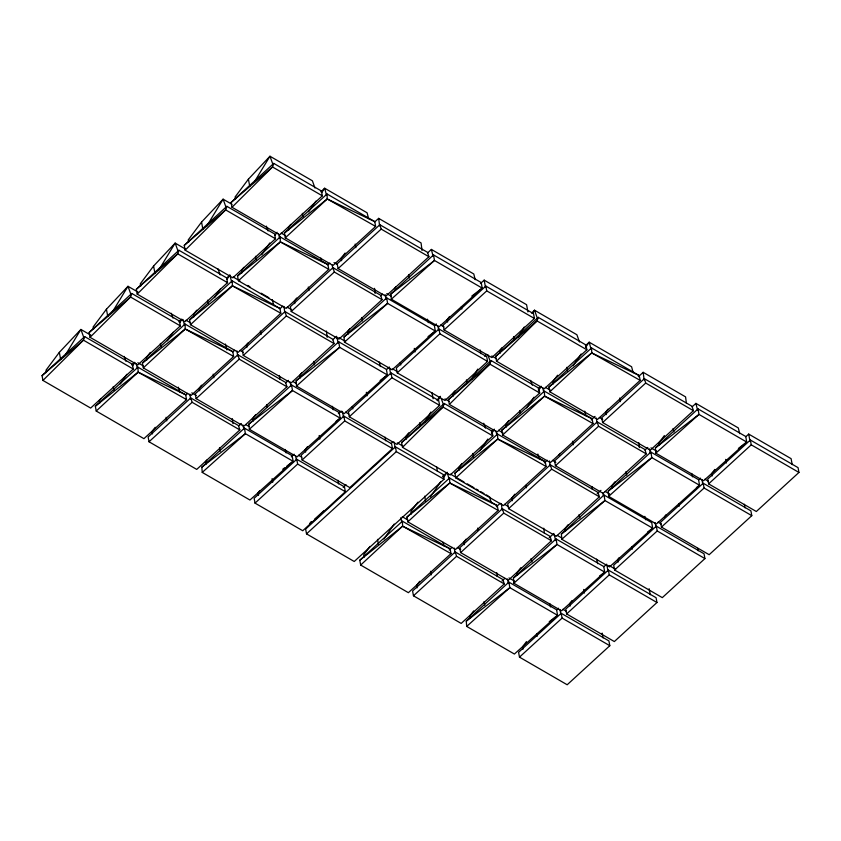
<?xml version="1.0" encoding="UTF-8"?>
<svg xmlns="http://www.w3.org/2000/svg" width="841" height="841" viewBox="0 0 841 841"><rect width="100%" height="100%" fill="white"/><g stroke="black" fill="none" stroke-linecap="round" stroke-linejoin="round"><path stroke-width="1.26" d="M84.678 336.6L83.448 340.174L42.944 380.447L90.649 408.074L133.277 369.031L132.384 364.227L84.678 336.6L42.05 375.643L42.944 380.447M131.774 293.456L130.544 297.031L90.04 337.304L137.745 364.931L180.363 325.887L179.48 321.083L131.774 293.456L89.146 332.5L90.04 337.304M178.933 250.261L177.703 253.835L137.199 294.108L184.904 321.735L227.533 282.681L226.639 277.877L178.933 250.261L136.305 289.304L137.199 294.108M226.881 206.329L225.651 209.903L185.146 250.176L232.852 277.803L275.48 238.76L274.597 233.956L226.881 206.329L184.263 245.372L185.146 250.176M273.745 163.396L272.516 166.981L232.011 207.254L279.717 234.881L322.345 195.827L321.462 191.023L273.745 163.396L231.128 202.45L232.011 207.254M444.237 403.48L443.007 407.065L402.503 447.338L450.208 474.965L492.837 435.911L491.943 431.107L444.237 403.48L401.609 442.534L402.503 447.338M491.102 360.558L489.872 364.132L449.367 404.405L497.073 432.032L539.701 392.989L538.808 388.185L491.102 360.558L448.474 399.601L449.367 404.405M538.261 317.351L537.031 320.936L496.526 361.21L544.232 388.826L586.86 349.782L585.977 344.978L538.261 317.351L495.643 356.405L496.526 361.21M65.892 354.114L80.894 329.441L90.944 335.254M112.305 312.095L127.99 286.297L138.029 292.111M158.781 270.014L175.149 243.091L185.199 248.915M206.739 226.092L223.107 199.17L232.032 204.342M254.97 180.92L269.972 156.237L312.379 180.794L314.976 188.016M424.768 422.119L430.907 412.027M437.73 400.81L440.463 396.321L436.868 400.148M471.633 379.196L477.772 369.094M518.119 337.115L524.258 327.023M532.437 313.556L534.487 310.192L576.894 334.75L579.491 341.972M120.252 383.969L126.833 374.308M132.678 365.73L134.875 362.503M167.348 340.826L173.193 332.248M179.774 322.587L181.971 319.37M214.508 297.63L220.353 289.041M226.933 279.38L229.866 275.091L231.717 282.166M261.73 254.781L269.772 242.975M274.891 235.459L277.088 232.242M308.594 211.848L315.911 201.115M321.756 192.526L324.679 188.237L367.086 212.794L368.631 218.681M383.969 539.06L394.208 524.038M430.392 496.926L440.631 481.904M443.564 477.614L447.212 472.243L442.429 476.731M479.812 450.86L487.854 439.055M491.512 433.683L494.434 429.394M526.676 407.927L533.993 397.194M538.377 390.76L541.299 386.461M573.11 365.803L581.152 353.998M585.536 347.554L589.194 342.192L631.602 366.75L633.147 372.637M83.932 337.861L80.894 329.441L59.333 352.358L46.013 370.177L46.465 372.574M131.028 294.728L127.99 286.297L106.429 309.215L93.109 327.033L93.561 329.441M178.187 251.522L175.149 243.091L153.588 266.019L140.268 283.837L140.72 286.234M226.134 207.601L223.107 199.17L201.546 222.087L188.226 239.906L188.668 242.313M273.01 164.668L269.972 156.237L248.41 179.165L235.091 196.983L235.533 199.38M100.867 398.666L99.301 400.768L99.743 403.165M150.308 352.39L146.397 357.625L146.839 360.032M196.689 310.234L193.556 314.429L193.998 316.826M243.858 267.354L241.514 270.497L241.956 272.905M290.723 224.421L288.379 227.575L288.82 229.971M155.238 427.312L152.105 431.507L152.547 433.903M201.546 385.22L199.191 388.363L199.643 390.771M247.927 343.065L246.36 345.167L246.802 347.564M296.663 298.092L294.308 301.236L294.76 303.643M345.094 253.067L341.173 258.313L341.625 260.71M206.886 460.038L205.32 462.14L206.003 464.316M255.548 414.802L252.405 418.997L253.088 421.183M301.919 372.647L299.575 375.79L300.258 377.977M349.877 328.726L347.522 331.869L348.206 334.056M394.387 288.936L395.953 286.844M259.669 490.755L258.103 492.847L258.544 495.254M307.554 446.56L305.199 449.704L305.64 452.111M449.525 316.51L447.181 319.654L447.622 322.05M311.328 521.536L309.761 523.628L311.664 521.893M408.715 432.873L405.583 437.068L406.024 439.465M454.792 390.991L452.447 394.135L452.889 396.542M501.961 347.785L499.607 350.939L500.048 353.336M370.019 546.398L363.743 554.787L364.195 557.184M417.956 502.151L410.913 511.58L411.354 513.988M461.993 463.465L458.86 467.659L459.312 470.056M508.858 420.532L505.725 424.726L506.177 427.123M557.594 375.233L552.894 381.52L553.336 383.927M419.68 581.331L416.547 585.525L416.989 587.922M466.061 539.176L463.706 542.319L464.158 544.726M514.797 494.203L511.664 498.398L512.106 500.794M558.529 455.465L560.095 453.373M608.043 409.115L605.688 412.269L606.14 414.666M473.683 610.913L469.762 616.148L470.445 618.335M520.842 567.707L516.921 572.952L517.604 575.139M568.011 524.837L564.879 529.021L565.562 531.207M614.876 481.904L611.743 486.098L612.427 488.285M664.39 435.554L658.902 442.892L659.586 445.078M526.466 641.62L522.555 646.866L522.997 649.263M572.059 600.516L569.714 603.659L570.156 606.067M619.239 557.636L617.662 559.738L618.114 562.135M664.537 516.805L666.104 514.713M714.829 469.415L711.696 473.609L712.138 476.006M484.626 356.258L486.424 354.355M531.785 313.062L534.487 310.192L537.515 318.623M131.774 365.015L134.655 362.324M178.87 321.882L181.74 319.191M226.986 277.782L229.866 275.091M320.852 191.822L324.679 188.237L326.539 195.312M491.333 431.906L494.214 429.215M538.208 388.973L541.078 386.292M585.368 345.777L589.194 342.192L591.055 349.267M96.221 411.039L138.155 372.174L137.956 367.191L185.661 394.807L186.555 399.612L143.927 438.666L96.221 411.039L95.338 406.235L137.956 367.191M143.317 367.895L185.251 329.031L185.052 324.048L232.757 351.675L233.651 356.479L191.023 395.522L143.317 367.895L142.423 363.091L185.052 324.048M190.476 324.7L232.41 285.824L232.211 280.852L279.927 308.468L280.81 313.272L238.182 352.326L190.476 324.7L189.593 319.895L232.211 280.852M238.434 280.768L280.368 241.903L280.169 236.92L327.874 264.547L328.768 269.351L286.14 308.395L238.434 280.768L237.54 275.964L280.169 236.92M285.299 237.845L327.233 198.97L327.033 193.987L374.739 221.614L375.633 226.418L333.004 265.462L285.299 237.845L284.405 233.041L327.033 193.987M360.673 565.057L402.608 526.182L402.408 521.199L450.114 548.826L451.007 553.63L408.379 592.684L360.673 565.057L359.78 560.253L402.408 521.199M407.832 521.851L449.767 482.986L449.567 478.003L497.273 505.63L498.166 510.434L455.538 549.478L407.832 521.851L406.939 517.047L449.567 478.003M455.79 477.93L497.725 439.055L497.525 434.072L545.231 461.698L546.114 466.503L503.496 505.557L455.79 477.93L454.897 473.126L497.525 434.072M502.655 434.997L544.59 396.132L544.39 391.149L592.096 418.776L592.989 423.58L550.361 462.624L502.655 434.997L501.762 430.193L544.39 391.149M549.814 391.79L591.749 352.926L591.549 347.943L639.255 375.57L640.148 380.374L597.52 419.417L549.814 391.79L548.921 386.997L591.549 347.943M185.714 395.102L187.638 393.336M232.799 351.959L234.734 350.192M279.969 308.763L282.86 306.103M327.916 264.831L329.851 263.065M374.781 221.908L378.65 218.366L421.057 242.923L422.035 250.45M190.76 397.93L148.132 436.973L149.025 441.777L196.731 469.404L239.832 429.919L238.466 425.557L190.76 397.93L192.126 402.292L239.832 429.919M237.856 354.786L195.228 393.83L196.121 398.634L243.827 426.261L286.928 386.786L285.562 382.413L237.856 354.786L239.222 359.16L286.928 386.786M285.015 311.59L242.387 350.634L243.28 355.438L290.986 383.065L334.087 343.58L332.721 339.217L285.015 311.59L286.382 315.953L334.087 343.58M332.973 267.659L290.345 306.702L291.238 311.506L338.944 339.133L382.045 299.659L380.679 295.286L332.973 267.659L334.329 272.032L382.045 299.659M379.838 224.736L337.209 263.78L338.103 268.584L385.809 296.211L428.91 256.726L427.543 252.353L379.838 224.736L381.194 229.099L428.91 256.726M149.025 441.777L192.126 402.292M196.121 398.634L239.222 359.16M243.28 355.438L286.382 315.953M291.238 311.506L334.329 272.032M338.103 268.584L381.194 229.099M238.529 426.093L241.367 423.496M285.625 382.96L288.463 380.353M332.784 339.753L335.622 337.146M380.731 295.832L382.634 294.098M427.596 252.899L431.391 249.43L473.798 273.987L475.207 279.717M201.819 467.165L244.447 428.122L292.153 455.748L293.099 461.288L249.945 500.027L202.239 472.411L201.819 467.165L245.393 433.672L244.447 428.122M248.915 424.032L291.543 384.978L339.249 412.605L340.195 418.156L297.041 456.894L249.335 429.267L248.915 424.032L292.489 390.529L291.543 384.978M296.074 380.826L338.702 341.782L386.408 369.409L387.354 374.949L344.2 413.688L296.495 386.072L296.074 380.826L339.648 347.322L338.702 341.782M344.032 336.905L386.66 297.861L434.366 325.478L435.312 331.028L392.158 369.767L344.453 342.14L344.032 336.905L387.606 303.401L386.66 297.861M390.897 293.972L433.525 254.928L481.231 282.555L482.177 288.095L439.023 326.834L391.317 299.207L390.897 293.972L434.471 260.468L433.525 254.928M291.312 456.81L294.161 454.203M338.408 413.667L341.246 411.06M386.513 369.598L389.362 366.991L390.697 374.203M434.471 325.667L436.363 323.932M480.39 283.606L484.174 280.137L526.582 304.694L527.917 311.906M296.768 459.27L254.14 498.314L255.023 503.118L302.739 530.745L345.357 491.701L344.474 486.897L296.768 459.27L297.651 464.074L345.357 491.701M343.853 416.127L301.236 455.17L302.119 459.974L349.824 487.601L392.453 448.558L391.559 443.754L343.853 416.127L344.747 420.931L392.453 448.558M391.023 372.931L348.395 411.974L349.288 416.779L396.994 444.405L439.612 405.362L438.729 400.558L391.023 372.931L391.906 377.735L439.612 405.362M438.97 328.999L396.342 368.043L397.236 372.847L444.942 400.474L487.57 361.43L486.676 356.626L438.97 328.999L439.864 333.803L487.57 361.43M485.835 286.077L443.207 325.12L444.101 329.924L491.806 357.551L534.434 318.497L533.541 313.693L485.835 286.077L486.729 290.881L534.434 318.497M255.023 503.118L297.651 464.074M302.119 459.974L344.747 420.931M349.288 416.779L391.906 377.735M397.236 372.847L439.864 333.803M444.101 329.924L486.729 290.881M343.191 487.391L346.061 484.763M391.054 443.543L392.968 441.788M314.502 519.286L323.974 510.613M395.428 446.823L305.64 529.063L306.523 533.867L354.229 561.494L444.016 479.244L443.133 474.44L395.428 446.823L396.311 451.628L444.016 479.244M306.523 533.867L396.311 451.628M449.189 550.003L452.09 547.344M496.348 506.797L500.216 503.265M544.306 462.876L547.207 460.216M591.17 419.943L595.039 416.4M638.33 376.747L643.165 372.321L685.573 396.878L686.382 403.154M455.212 551.948L412.584 590.992L413.467 595.796L461.183 623.423L504.274 583.938L502.918 579.565L455.212 551.948L456.568 556.311L504.274 583.938M502.371 508.742L459.743 547.785L460.637 552.59L508.342 580.216L551.444 540.742L550.077 536.369L502.371 508.742L503.738 513.115L551.444 540.742M550.319 464.821L507.701 503.864L508.584 508.668L556.29 536.295L599.391 496.81L598.025 492.437L550.319 464.821L551.685 469.183L599.391 496.81M597.184 421.888L554.566 460.931L555.449 465.735L603.155 493.362L646.256 453.877L644.9 449.515L597.184 421.888L598.55 426.261L646.256 453.877M644.353 378.681L601.725 417.735L602.619 422.539L650.324 450.166L693.426 410.681L692.059 406.308L644.353 378.681L645.709 383.054L693.426 410.681M413.467 595.796L456.568 556.311M460.637 552.59L503.738 513.115M508.584 508.668L551.685 469.183M555.449 465.735L598.55 426.261M602.619 422.539L645.709 383.054M502.024 580.973L504.873 578.377M549.184 537.777L553.925 533.436M597.142 493.846L600.926 490.377M644.952 450.051L647.801 447.454M692.111 406.855L695.906 403.386L738.314 427.943L739.723 433.672M466.271 621.184L508.9 582.14L556.605 609.767L557.551 615.307L514.398 654.046L466.692 626.419L466.271 621.184L509.846 587.68L508.9 582.14M513.43 577.988L556.059 538.934L603.764 566.561L604.711 572.111L561.557 610.85L513.851 583.223L513.43 577.988L557.005 544.484L556.059 538.934M561.389 534.056L604.006 495.013L651.722 522.639L652.669 528.18L609.504 566.918L561.799 539.291L561.389 534.056L604.963 500.553L604.006 495.013M608.253 491.123L650.881 452.08L698.587 479.706L699.533 485.257L656.369 523.996L608.663 496.369L608.253 491.123L651.828 457.63L650.881 452.08M655.412 447.927L698.041 408.884L745.746 436.511L746.692 442.051L703.539 480.789L655.833 453.162L655.412 447.927L698.987 414.424L698.041 408.884M556.71 609.956L558.603 608.222M603.87 566.75L605.762 565.015M698.692 479.896L700.585 478.161M745.851 436.7L748.69 434.093L791.097 458.65L792.211 464.653M561.21 613.289L518.582 652.332L519.475 657.136L567.181 684.763L609.809 645.709L608.916 640.905L561.21 613.289L562.103 618.093L609.809 645.709M608.369 570.082L565.751 609.126L566.634 613.93L614.34 641.557L656.968 602.513L656.075 597.709L608.369 570.082L609.262 574.887L656.968 602.513M656.327 526.161L613.699 565.205L614.592 570.009L662.298 597.636L704.926 558.582L704.033 553.777L656.327 526.161L657.22 530.965L704.926 558.582M703.192 483.228L660.563 522.272L661.457 527.076L709.163 554.703L751.791 515.659L750.897 510.855L703.192 483.228L704.085 488.032L751.791 515.659M750.351 440.022L707.723 479.076L708.616 483.88L756.322 511.507L798.95 472.453L798.056 467.649L750.351 440.022L751.244 444.826L798.95 472.453M519.475 657.136L562.103 618.093M566.634 613.93L609.262 574.887M614.592 570.009L657.22 530.965M661.457 527.076L704.085 488.032M708.616 483.88L751.244 444.826M391.317 299.207L434.471 260.468L482.177 288.095L471.801 296.074M344.453 342.14L387.606 303.401L435.312 331.028L428.048 336.61M296.495 386.072L339.648 347.322L387.354 374.949L380.1 380.531M249.335 429.267L292.489 390.529L340.195 418.156L336.043 421.341M202.239 472.411L245.393 433.672L293.099 461.288L286.876 466.082M655.833 453.162L698.987 414.424L746.692 442.051L738.387 448.432M608.663 496.369L651.828 457.63L699.533 485.257L696.422 487.643M561.799 539.291L604.963 500.553L652.669 528.18L647.475 532.174M513.851 583.223L557.005 544.484L604.711 572.111L599.528 576.096M466.692 626.419L509.846 587.68L557.551 615.307L549.247 621.688M231.128 202.45L272.516 166.981L322.345 195.827M184.263 245.372L225.651 209.903L275.48 238.76M136.305 289.304L177.703 253.835L227.533 282.681M89.146 332.5L130.544 297.031L180.363 325.887M42.05 375.643L83.448 340.174L133.277 369.031M495.643 356.405L537.031 320.936L586.86 349.782M448.474 399.601L489.872 364.132L539.701 392.989M401.609 442.534L443.007 407.065L492.837 435.911M284.405 233.041L327.233 198.97L374.739 221.614M237.54 275.964L280.368 241.903L327.874 264.547M189.593 319.895L232.41 285.824L279.927 308.468M142.423 363.091L185.251 329.031L232.757 351.675M95.338 406.235L138.155 372.174L185.661 394.807M548.921 386.997L591.749 352.926L639.255 375.57M501.762 430.193L544.59 396.132L592.096 418.776M454.897 473.126L497.725 439.055L545.231 461.698M406.939 517.047L449.767 482.986L497.273 505.63M359.78 560.253L402.608 526.182L450.114 548.826M282.723 469.267L284.805 467.67M327.233 198.97L375.633 226.418M591.749 352.926L640.148 380.374M280.368 241.903L328.768 269.351M544.59 396.132L592.989 423.58M232.41 285.824L280.81 313.272M497.725 439.055L546.114 466.503M185.251 329.031L233.651 356.479M449.767 482.986L498.166 510.434M138.155 372.174L186.555 399.612M402.608 526.182L451.007 553.63M334.014 262.592L337.367 264.526M386.755 293.646L391.223 296.232M440.663 325.004L444.006 326.949M281.167 233.104L285.625 235.69M599.349 417.462L602.703 419.396M650.976 447.875L656.558 451.102M704.884 479.233L708.227 481.168M491.785 355.985L496.253 358.56M545.378 387.333L550.96 390.56M552.484 460.384L555.838 462.329M287.18 307.154L291.638 309.74M605.226 491.449L609.693 494.035M658.019 522.166L661.362 524.101M338.807 337.577L345.504 341.457M444.921 398.907L449.388 401.493M392.705 368.936L397.173 371.522M498.513 430.256L502.981 432.842M233.209 277.036L239.906 280.905M247.717 285.435L249.945 286.728M261.109 293.183L268.92 297.714M240.021 350.361L243.364 352.295M292.763 381.425L296.106 383.359M345.546 412.132L348.889 414.077M504.526 504.316L507.88 506.25M186.05 320.232L190.518 322.818M557.268 535.381L561.735 537.967M397.278 442.85L402.85 446.087M608.947 565.446L615.644 569.315M450.566 474.187L463.959 481.946M467.302 483.88L473.998 487.759M476.227 489.052L478.466 490.345M480.695 491.638L484.038 493.572M486.277 494.865L488.505 496.158M191.811 392.852L196.268 395.438M245.667 424.558L249.01 426.503M298.45 455.275L301.803 457.21M457.367 547.512L460.721 549.457M137.84 362.723L143.422 365.961M508.994 577.935L514.576 581.163M562.902 609.294L566.245 611.228M402.282 516.742L407.864 519.969M530.597 380.363L532.332 385.178M487.759 354.597L490.356 361.819M483.733 423.286L485.467 428.101M441.325 398.729L443.491 404.752M266.376 226.134L268.111 230.949M217.987 268.857L220.163 274.881M171.259 313.262L172.994 318.077M124.174 356.405L125.908 361.22M584.747 411.123L585.988 415.843M542.655 387.754L543.885 392.463M537.883 454.056L539.123 458.776M495.791 430.676L497.02 435.396M489.62 496.8L491.165 502.697M447.528 473.43L449.073 479.317M443.081 542.361L444.006 545.893M400.673 517.804L401.914 522.524M320.841 258.082L321.767 261.614M278.434 233.525L279.675 238.234M272.274 299.648L273.819 305.546M225.42 344.032L226.965 349.919M183.012 319.475L184.557 325.362M178.324 387.165L179.564 391.885M136.221 363.785L137.461 368.505M695.906 403.386L697.599 410.261M691.712 473.43L692.563 476.868M673.073 428.511L673.914 431.959M649.305 448.873L650.429 453.467M644.847 516.363L645.688 519.801M625.904 471.717L626.755 475.154M602.724 492.952L603.291 495.244M596.616 559.139L597.741 563.733M579.039 514.65L579.891 518.088M554.208 534.582L555.617 540.321M549.73 603.491L550.582 606.929M531.091 558.571L531.933 562.009M431.391 249.43L433.083 256.305M507.323 578.934L508.458 583.517M427.491 319.202L428.342 322.65M408.558 274.555L409.399 278.003M483.932 601.778L484.773 605.215M385.083 294.655L386.219 299.238M379.259 361.987L380.384 366.571M361.693 317.488L362.534 320.926M336.568 336.284L338.261 343.16M332.384 406.329L333.225 409.777M313.735 361.42L314.576 364.857M289.977 381.782L291.102 386.366M285.288 449.472L286.129 452.91M266.576 404.616L267.133 406.907M242.881 424.915L244.006 429.509M219.48 447.759L220.321 451.197M748.69 434.093L750.025 441.304M744.38 504.253L745.052 507.859M725.678 459.386L726.351 462.992M701.972 479.696L702.866 484.5M697.736 548.385L698.188 550.781M678.74 503.791L679.181 506.198M655.107 522.629L656.001 527.433M619.68 398.045L620.343 401.651M649.115 588.711L650.23 594.713M631.875 546.724L632.316 549.12M606.708 564.153L608.054 571.354M566.876 367.307L567.538 370.913M572.511 441.252L573.184 444.847M602.177 633.105L603.071 637.909M583.696 589.446L584.369 593.052M513.588 336.715L514.261 340.321M560.001 609.757L560.884 614.561M519.717 410.513L520.159 412.91M525.877 485.383L526.319 487.78M484.174 280.137L485.509 287.349M536.758 633.851L537.21 636.248M480.169 350.024L480.831 353.63M461.383 306.639L461.835 309.036M466.429 379.922L467.102 383.517M472.852 453.436L473.515 457.041M477.699 528.106L478.14 530.503M437.762 325.467L438.645 330.271M431.99 392.747L433.104 398.76M436.553 466.671L437.446 471.475M414.298 348.363L414.97 351.969M419.564 422.844L420.237 426.45M400.316 362.576L400.758 364.983M424.673 496.169L425.567 500.973M430.539 571.302L431.202 574.908M394.145 442.114L395.259 448.116M355.165 244.09L355.827 247.696M385.052 437.152L385.714 440.758M366.35 392.295L367.012 395.89M377.514 539.365L378.397 544.169M352.358 406.508L352.81 408.905M342.424 411.396L343.538 417.399M302.361 213.351L303.033 216.957M308.3 287.023L308.962 290.629M337.956 480.295L338.618 483.901M319.181 435.491L319.853 439.097M248.41 179.165L249.745 186.366M295.548 455.738L296.442 460.542M255.496 256.284L256.158 259.89M260.342 330.955L261.015 334.55M272.095 478.634L272.757 482.229M201.546 222.087L202.881 229.299M207.538 300.205L208.211 303.811M213.183 374.15L213.845 377.756M153.588 266.019L154.923 273.22M160.379 343.412L161.052 347.018M166.087 417.294L166.76 420.889M106.429 309.215L107.764 316.426M113.283 386.545L113.956 390.15M59.333 352.358L60.668 359.559M643.165 372.321L644.143 379.848M638.74 442.587L639.391 447.612M596.332 418.03L596.984 423.055M592.032 486.771L592.358 489.283M549.467 460.963L550.119 465.977M543.749 528.19L544.411 533.205M501.352 503.633L502.161 509.909M496.758 572.647L497.241 576.411M454.35 548.09L455.002 553.105M378.65 218.366L379.627 225.893M374.518 288.358L375.17 293.383M332.269 265.062L332.763 268.826M326.403 331.028L327.212 337.304M283.995 306.471L284.815 312.747M279.401 375.485L279.895 379.249M236.994 350.928L237.646 355.953M232.305 418.629L232.957 423.643M189.898 394.072L190.56 399.097"/></g></svg>
